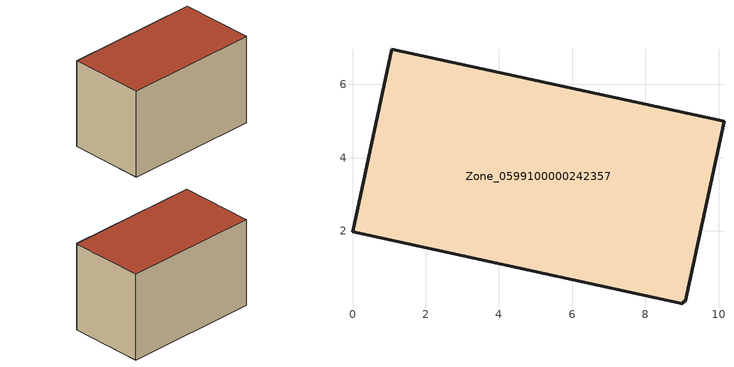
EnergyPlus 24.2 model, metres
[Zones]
Zone_0599100000242357
 floor ground (C_G): 9.09,0.06 9.03,0.08 9.02,0.01 0,1.97 1.07,6.96 10.15,4.99 z0
 wall outside (C_F): 10.15,4.99 1.07,6.96 0,1.97 9.02,0.01 9.03,0.08 9.09,0.06 10.15,4.99 z0:5.96
 roof outside (C_R): 9.03,0.08 9.09,0.06 10.15,4.99 1.07,6.96 0,1.97 9.02,0.01 z5.96
[BUILDING]
Pand.0599100000242357: North Axis=0; Terrain=City; Loads Convergence Tolerance Value=0.04; Temperature Convergence Tolerance Value=0.4; Solar Distribution=FullExterior; Maximum Number of Warmup Days=25; Minimum Number of Warmup Days=1
[Site:Location]
Rotterdam.The.Hague.AP_ZH_NLD Design_Conditions: Latitude=51.96; Longitude=4.45; Time Zone=1; Elevation=-4.5
[SITE:GROUNDTEMPERATURE:BUILDINGSURFACE]
18, 18, 18, 18, 18, 18, 18, 18, 18, 18, 18, 18
[MATERIAL] Thermal Absorptance=0.9; Solar Absorptance=0.7; Visible Absorptance=0.7
Name | Roughness | Thickness | Conductivity | Density | Specific Heat
G.TI.1975-1991 | MediumSmooth | 0.15 | 0.288461 | 540 | 1210
F.TI.1975-1991 | Rough | 0.3 | 0.230769 | 1920 | 840
R.TI.1975-1991 | MediumRough | 0.2 | 0.153846 | 1500 | 1000
[CONSTRUCTION]
C_G: G.TI.1975-1991
C_F: F.TI.1975-1991
C_R: R.TI.1975-1991
[ZONE]
Zone_0599100000242357: Type=1; Multiplier=1; Ceiling Height=Autocalculate; Volume=Autocalculate; Floor Area=autocalculate; Part of Total Floor Area=Yes
[ZONEINFILTRATION:DESIGNFLOWRATE]
Infil_Zone_0599100000242357: Zone or ZoneList or Space or SpaceList=Zone_0599100000242357; Schedule=AlwaysOn; Design Flow Rate Calculation Method=Flow/Area; Flow Rate per Floor Area=0.003; Constant Term Coefficient=1; Temperature Term Coefficient=0; Velocity Term Coefficient=0; Velocity Squared Term Coefficient=0
[HVACTEMPLATE:ZONE:IDEALLOADSAIRSYSTEM]
Zone_0599100000242357: Maximum Heating Supply Air Temperature=50; Minimum Cooling Supply Air Temperature=13; Maximum Heating Supply Air Humidity Ratio=0.0156; Minimum Cooling Supply Air Humidity Ratio=0.0077; Heating Limit=NoLimit; Cooling Limit=NoLimit; Dehumidification Control Type=ConstantSensibleHeatRatio; Cooling Sensible Heat Ratio=0.7; Dehumidification Setpoint=60; Humidification Control Type=None; Humidification Setpoint=30; Outdoor Air Method=None; Outdoor Air Flow Rate per Person=0.00944; Outdoor Air Flow Rate per Zone Floor Area=0; Outdoor Air Flow Rate per Zone=0; Demand Controlled Ventilation Type=None; Outdoor Air Economizer Type=NoEconomizer; Heat Recovery Type=None; Sensible Heat Recovery Effectiveness=0.7; Latent Heat Recovery Effectiveness=0.65
[ZONECONTROL:THERMOSTAT]
ThermostatControl_Zone_0599100000242357: Zone or ZoneList=Zone_0599100000242357; Control Type Schedule=DualSetpointControlType; Control 1=Thermostat_Zone_0599100000242357; Temperature Difference Between Cutout And Setpoint=0
[THERMOSTATSETPOINT:DUALSETPOINT]
Thermostat_Zone_0599100000242357: Heating Setpoint Temperature Schedule=HeatingSetpoint_Zone_0599100000242357; Cooling Setpoint Temperature Schedule=CoolingSetpoint_Zone_0599100000242357
[SCHEDULE:COMPACT]
HeatingSetpoint_Zone_0599100000242357: Through: 12/31, For: AllDays, Until: 24:00, 21
CoolingSetpoint_Zone_0599100000242357: Through: 12/31, For: AllDays, Until: 24:00, 24
DualSetpointControlType: Through: 12/31, For: AllDays, Until: 24:00, 4
AlwaysOn: Through: 12/31, For: AllDays, Until: 24:00, 1
